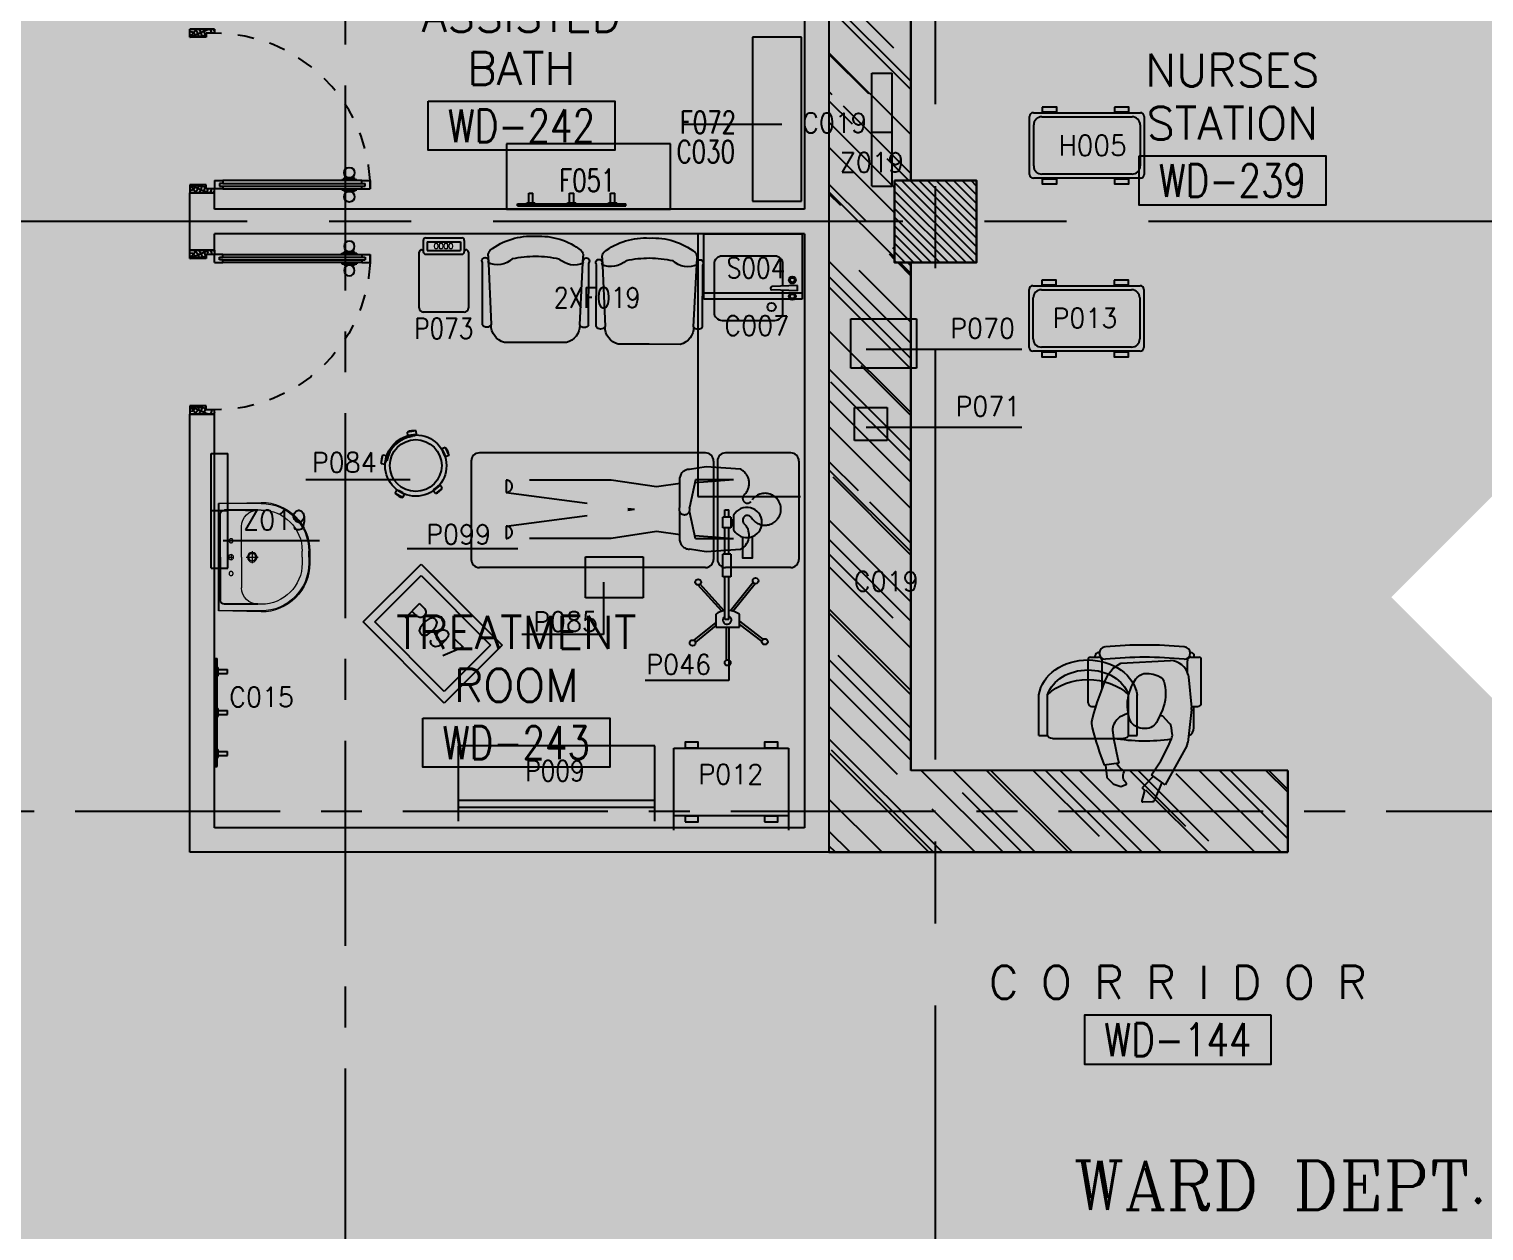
# Model space of a CAD drawing. Extents: x 88852.7 to 88945.7, y 39921.6 to 40001.1.
# Drawn here: x 88911.68 to 88920.56, y 39966.74 to 39974.07 of the extents above; entities that cross this region are included whole.
import ezdxf
from ezdxf.enums import TextEntityAlignment as Align

# ---------------------------------------------------------------- set-up
doc = ezdxf.new("R2010")
doc.units = 0
doc.header["$MEASUREMENT"] = 0
for name, pattern in [('CENTER', [2, 1.25, -0.25, 0.25, -0.25]), ('CENTERX2', [4, 2.5, -0.5, 0.5, -0.5]), ('DASHED', [0.75, 0.5, -0.25]), ('HIDDEN', [0.375, 0.25, -0.125])]:
    doc.linetypes.add(name, pattern=pattern)
doc.layers.get('0').update_dxf_attribs({"linetype": 'CONTINUOUS'})
for name, color, linetype in [('A-FUR-ACCES', 11, 'CONTINUOUS'), ('A-TEXT', 7, 'CONTINUOUS'), ('AXES', 11, 'CENTERX2'), ('AXES1', 11, 'CENTER'), ('COL', 2, 'CONTINUOUS'), ('COUNTER', 3, 'CONTINUOUS'), ('DOOR', 7, 'CONTINUOUS'), ('FIX', 3, 'CONTINUOUS'), ('FMCHAIR', 3, 'CONTINUOUS'), ('HAT', 8, 'CONTINUOUS'), ('ME-FIX', 7, 'CONTINUOUS'), ('MEDICAL', 4, 'CONTINUOUS'), ('NON-MEDICAL', 4, 'CONTINUOUS'), ('RM-BOX', 4, 'CONTINUOUS'), ('RM-NAME', 2, 'CONTINUOUS'), ('RM-NO', 2, 'CONTINUOUS'), ('WALL', 4, 'CONTINUOUS')]:
    doc.layers.add(name, color=color, linetype=linetype)
doc.styles.add('ROMANC', font='romanc', dxfattribs={"height": 0.1})
doc.styles.add('ROMANS', font='ROMANS.shx', dxfattribs={"width": 0.6})
doc.styles.get("Standard").update_dxf_attribs({"font": 'TXT.shx'})
doc.dimstyles.new('DIM-OUT', dxfattribs={"dimscale": 0, "dimtxt": 0.24, "dimasz": 0.08, "dimexe": 0.02, "dimexo": 0.02, "dimgap": 0.05, "dimtad": 1, "dimdec": 0, "dimlfac": 1000, "dimzin": 0, "dimdsep": 46, "dimtxsty": 'ROMANS', "dimblk1": 'ARCHTICK', "dimblk2": 'ARCHTICK', "dimsah": 1, "dimcen": 0.01, "dimdle": 0.08, "dimclrd": 4, "dimclre": 4, "dimclrt": 2, "dimadec": 0, "dimazin": 0, "dimtp": 2, "dimtm": 2, "dimtfac": 0.114286, "dimtdec": 0, "dimtix": 1, "dimtmove": 2, "dimatfit": 3, "dimldrblk": 'ARCHTICK', "dimfxl": 0, "dimtolj": 1, "dimtzin": 0, "dimarcsym": 0})

# ---------------------------------------------------------------- blocks, each defined once
blk = doc.blocks.new('LAV-003')
at = {"layer": 'FIX', "linetype": 'Continuous', "lineweight": 20}
for p, q in [((-327.5, -285), (-327.5, -25)), ((327.5, -285), (327.5, -25)), ((0, -165), (-187.5, -165)), ((0, -165), (187.5, -165)), ((-287.5, -285), (-287.5, -265)), ((287.5, -285), (287.5, -265)), ((0, -535), (-37.5, -535)), ((0, -575), (-37.5, -575)), ((0, -535), (37.5, -535)), ((0, -575), (37.5, -575))]:
    blk.add_line(p, q, dxfattribs=at)
at = {"layer": 'FIX', "linetype": 'ByBlock'}
blk.add_line((-327.5, -25), (327.5, -25), dxfattribs=at)
at = {"layer": 'FIX', "linetype": 'ByBlock', "ltscale": 0.3}
for p, q in [((-287.5, -265), (-287.5, -60)), ((0, -35), (-262.5, -35)), ((0, -35), (262.5, -35)), ((287.5, -265), (287.5, -60))]:
    blk.add_line(p, q, dxfattribs=at)
at = {"layer": 'FIX', "lineweight": 20}
for p, q in [((0, -85.4), (0, -116.5)), ((-15.6, -100.9), (15.5, -100.9))]:
    blk.add_line(p, q, dxfattribs=at)
at = {"layer": 'FIX', "linetype": 'DASHED', "lineweight": 20, "ltscale": 0.04}
for p, q in [((-35.7, -230.5), (36.6, -230.5)), ((0, -193.9), (0, -266.1))]:
    blk.add_line(p, q, dxfattribs=at)
at = {"layer": 'FIX', "linetype": 'Continuous', "lineweight": 20}
blk.add_lwpolyline([(294.8, -25), (0, -25), (-327.5, -25), (-334.5, -285, 0.414214), (-37.5, -582), (0, -582), (37.5, -582, 0.414214), (334.5, -285), (327.5, -25), (0, -25)], format="xyb", dxfattribs=at)
at = {"layer": 'FIX', "linetype": 'HIDDEN', "lineweight": 20, "ltscale": 0.05}
for centre in [(-100, -100.9), (100, -100.9)]:
    blk.add_circle(centre, 12.4, dxfattribs=at)
at = {"layer": 'FIX', "lineweight": 20}
for centre, radius in [((0, -100.9), 15.5), ((0.5, -230), 29.5), ((0.5, -230), 22.5)]:
    blk.add_circle(centre, radius, dxfattribs=at)
at = {"layer": 'FIX', "linetype": 'ByBlock', "ltscale": 0.3}
for centre, start, end in [((-262.5, -60), 90, 180), ((262.5, -60), 0, 90)]:
    blk.add_arc(centre, 25, start, end, dxfattribs=at)
at = {"layer": 'FIX', "linetype": 'Continuous', "lineweight": 20}
for centre, radius, start, end in [((-187.5, -265), 100, 90, 180), ((187.5, -265), 100, 0, 90), ((-37.5, -285), 290, 180, 270), ((-37.5, -285), 250, 180, 270), ((37.5, -285), 250, 270, 0), ((37.5, -285), 290, 270, 0)]:
    blk.add_arc(centre, radius, start, end, dxfattribs=at)
blk = doc.blocks.new('DOOR-10')
at = {"layer": 'DOOR', "color": 0, "linetype": 'ByBlock'}
for p, q in [((-25.7, 1100), (-75.7, 1100)), ((-75.7, 1100), (-25.7, 1100)), ((-75.7, 1050), (-75.7, 1100)), ((-42.7, 1070), (-58.7, 1070)), ((-58.7, 1050), (-58.7, 1070)), ((-42.7, 1050), (-42.7, 1070)), ((-25.7, 1050), (-25.7, 1100)), ((-82.9, 1005), (-91.9, 1005)), ((-91.9, 1005), (-91.9, 940.2)), ((-75.7, 1017.6), (-82.9, 1017.6)), ((-82.9, 927.6), (-82.9, 1017.6)), ((-82.9, 1005), (-82.9, 940.2)), ((-58.7, 1050), (-75.7, 1050)), ((-25.7, 1050), (-42.7, 1050)), ((-25.7, 1017.6), (-18.5, 1017.6)), ((-18.5, 927.6), (-18.5, 1017.6)), ((-18.5, 1005), (-9.5, 1005)), ((-18.5, 1005), (-18.5, 940.2)), ((-9.5, 1005), (-9.5, 940.2)), ((-82.9, 940.2), (-91.9, 940.2)), ((-75.7, 927.6), (-82.9, 927.6)), ((-25.7, 927.6), (-18.5, 927.6)), ((-18.5, 940.2), (-9.5, 940.2)), ((-75.7, 200), (-58.7, 200)), ((-75.7, 150), (-75.7, 200)), ((-58.7, 200), (-58.7, 180)), ((-58.7, 180), (-42.7, 180)), ((-42.7, 200), (-25.7, 200)), ((-42.7, 180), (-42.7, 200)), ((-25.7, 200), (-25.7, 150)), ((-1000.7, 0), (-1000.7, 150)), ((-1000.7, 150), (-975.7, 150)), ((-1000.7, 150), (-1000.7, 0)), ((-975.7, 150), (-975.7, 100)), ((-975.7, 100), (-950.7, 100)), ((-950.7, 100), (-950.7, 0)), ((-75.7, 150), (-25.7, 150)), ((-50.7, 100), (-50.7, 0)), ((-25.7, 100), (-50.7, 100)), ((-0.7, 150), (-25.7, 150)), ((-25.7, 150), (-25.7, 100)), ((-950.7, 0), (-1000.7, 0)), ((-50.7, 0), (-0.7, 0))]:
    blk.add_line(p, q, dxfattribs=at)
at = {"layer": 'DOOR', "linetype": 'ByBlock'}
for p, q in [((-75.7, 1050), (-75.7, 200)), ((-58.7, 200), (-58.7, 1050)), ((-42.7, 200), (-42.7, 1050)), ((-25.7, 200), (-25.7, 1050))]:
    blk.add_line(p, q, dxfattribs=at)
at = {"layer": 'DOOR', "color": 9, "linetype": 'ByBlock'}
for p, q in [((-950.7, 0), (-1000.7, 113.7)), ((-950.7, 0), (-964.1, 100)), ((-50.7, 0), (-0.7, 113.7)), ((-50.7, 0), (-37.3, 100)), ((-0.7, 0), (-0.7, 150)), ((-950.7, 0), (-1000.7, 40.1)), ((-50.7, 0), (-0.7, 40.1))]:
    blk.add_line(p, q, dxfattribs=at)
at = {"layer": 'DOOR', "color": 0, "linetype": 'ByBlock'}
for centre in [(-124.2, 972.6), (22.8, 972.6)]:
    blk.add_circle(centre, 32.4, dxfattribs=at)
at = {"layer": 'DOOR', "linetype": 'HIDDEN', "ltscale": 0.5}
blk.add_arc((-23.4, 149.1), 952.3, 93.14816, 179.94816, dxfattribs=at)
at = {"layer": 'DOOR', "color": 9, "linetype": 'ByBlock'}
for centre, radius, start, end in [((-950.7, 0), 154.4, 103.71423, 108.89471), ((-950.7, 0), 134.4, 100.71998, 111.84015), ((-950.7, 0), 94.4, 90, 121.98181), ((-50.7, 0), 94.4, 58.01819, 90), ((-50.7, 0), 134.4, 68.15985, 79.28002), ((-50.7, 0), 114.4, 64.08384, 77.37743), ((-50.7, 0), 154.4, 71.10529, 76.28577), ((-950.7, 0), 74.4, 90, 132.22357), ((-950.7, 0), 54.4, 90, 156.79262), ((-950.7, 0), 34.4, 90, 180), ((-950.7, 0), 14.4, 90, 180), ((-50.7, 0), 74.4, 47.77643, 90), ((-50.7, 0), 54.4, 23.20738, 90), ((-50.7, 0), 34.4, 0, 90), ((-50.7, 0), 14.4, 0, 90)]:
    blk.add_arc(centre, radius, start, end, dxfattribs=at)
blk = doc.blocks.new('*X576')
at = {"color": 0}
for p, q in [((238728.6, 162732.3), (239186, 163189.7)), ((238728.6, 162785.3), (239133, 163189.7)), ((238728.6, 162838.3), (239080, 163189.7)), ((238728.6, 162891.4), (239026.9, 163189.7)), ((238728.6, 162944.4), (238973.9, 163189.7)), ((238728.6, 162997.4), (238920.9, 163189.7)), ((238728.6, 163050.5), (238867.8, 163189.7)), ((238728.6, 163103.5), (238814.8, 163189.7)), ((238728.6, 163156.5), (238761.8, 163189.7)), ((238739.1, 162689.7), (239228.6, 163179.2)), ((238792.1, 162689.7), (239228.6, 163126.2)), ((238845.1, 162689.7), (239228.6, 163073.2)), ((238898.2, 162689.7), (239228.6, 163020.1)), ((238951.2, 162689.7), (239228.6, 162967.1)), ((239004.2, 162689.7), (239228.6, 162914.1)), ((239057.3, 162689.7), (239228.6, 162861)), ((239110.3, 162689.7), (239228.6, 162808)), ((239163.3, 162689.7), (239228.6, 162755)), ((239216.4, 162689.7), (239228.6, 162701.9))]:
    blk.add_line(p, q, dxfattribs=at)
blk = doc.blocks.new('COL50')
at = {"layer": 'COL'}
blk.add_lwpolyline([(-250, 250), (-250, -250), (250, -250), (250, 250)], close=True, dxfattribs=at)
blk = doc.blocks.new('RM1')
at = {"layer": 'RM-BOX'}
blk.add_lwpolyline([(569.9, -200), (-569.9, -200), (-569.9, -500), (569.9, -500)], close=True, dxfattribs=at)
at = {"layer": 'RM-NAME', "style": 'ROMANS'}
for tag, p in [('ROOMNAME1', (0, 323.8)), ('ROOMNAME2', (0, 0))]:
    blk.add_attdef(tag, text='', height=200, dxfattribs=at).set_placement(p, align=Align.MIDDLE)
at = {"layer": 'RM-NO', "style": 'ROMANS', "width": 0.8}
blk.add_attdef('ROOMNO', text='', height=200, dxfattribs=at).set_placement((0, -350), align=Align.MIDDLE)
blk = doc.blocks.new('CHR3')
for p, q in [((-0.039, 0.5), (-0.558, 0.5)), ((-0.039, 0.5), (-0.039, 0.412)), ((-0.05, 0.412), (-0.558, 0.412)), ((0, 0.362), (0, -0.362)), ((-0.05, -0.412), (-0.558, -0.412)), ((-0.039, -0.411), (-0.039, -0.5)), ((-0.039, -0.5), (-0.553, -0.5))]:
    blk.add_line(p, q)
for centre, radius, start, end in [((-0.497, 0), 0.503, 97.0495, 263.5769), ((-0.446, 0), 0.427, 105.249, 254.751), ((-0.212, 0), 0.538, 130.0756, 229.9244), ((-0.05, 0.362), 0.05, 0, 90), ((-0.05, -0.362), 0.05, 270, 0)]:
    blk.add_arc(centre, radius, start, end)

msp = doc.modelspace()

# ---------------------------------------------------------------- hatches: boundary and pattern name
at = {"layer": 'COUNTER', "linetype": 'ByBlock'}
h = msp.add_hatch(dxfattribs=at)
h.set_pattern_fill('AR-RROOF', color=11, scale=0.3, angle=45, style=0)
h.set_pattern_definition([(135, (89182.75726, 39809.97983), (-0.25455844, 0.6788225), [4.5, -0.6, 1.5, -0.3]), (135, (89182.5812, 39810.36803), (0.49426764, 0.07000357), [0.9, -0.099, 1.8, -0.225]), (135, (89182.8315, 39810.2662), (-0.96095812, 1.24521504), [2.4, -0.42, 1.2, -0.3])])
h.paths.add_polyline_path([(88917.0603, 39976.2496), (88917.0603, 39973.1496), (88916.9603, 39973.1496), (88916.9603, 39972.6496), (88917.0603, 39972.6496), (88917.0603, 39969.5496), (88919.3603, 39969.5496), (88919.3603, 39969.0496), (88916.5603, 39969.0496), (88916.5603, 39976.7496), (88919.3603, 39976.7496), (88919.3603, 39976.2496)])

# ---------------------------------------------------------------- linework, layer by layer
at = {"layer": 'A-FUR-ACCES'}
for p, q in [((88914.7276, 39973.0139), (88914.7276, 39973.0724)), ((88914.7276, 39973.0724), (88914.753, 39973.0724)), ((88914.753, 39973.0139), (88914.753, 39973.0724)), ((88914.9776, 39973.0724), (88915.003, 39973.0724)), ((88914.9776, 39973.0139), (88914.9776, 39973.0724)), ((88915.003, 39973.0139), (88915.003, 39973.0724)), ((88915.2276, 39973.0724), (88915.253, 39973.0724)), ((88915.2276, 39973.0139), (88915.2276, 39973.0724)), ((88915.253, 39973.0139), (88915.253, 39973.0724)), ((88914.6601, 39972.9962), (88914.6601, 39973.0089)), ((88914.6601, 39973.0089), (88915.3205, 39973.0089)), ((88914.6601, 39972.9962), (88915.3205, 39972.9962)), ((88914.7153, 39973.0089), (88914.7153, 39973.0139)), ((88914.7153, 39973.0139), (88914.7653, 39973.0139)), ((88914.7653, 39973.0089), (88914.7653, 39973.0139)), ((88914.9653, 39973.0089), (88914.9653, 39973.0139)), ((88914.9653, 39973.0139), (88915.0153, 39973.0139)), ((88915.0153, 39973.0089), (88915.0153, 39973.0139)), ((88915.2153, 39973.0139), (88915.2653, 39973.0139)), ((88915.2153, 39973.0089), (88915.2153, 39973.0139)), ((88915.2653, 39973.0089), (88915.2653, 39973.0139)), ((88915.3205, 39972.9962), (88915.3205, 39973.0089))]:
    msp.add_line(p, q, dxfattribs=at)
at = {"layer": 'AXES'}
for p, q in [((88917.2103, 39921.6153), (88917.2103, 40000.4279)), ((88945.0103, 39972.8996), (88876.9703, 39972.8996))]:
    msp.add_line(p, q, dxfattribs=at)
at = {"layer": 'AXES1'}
for p, q in [((88913.6103, 39928.4796), (88913.6103, 39987.2996)), ((88913.6103, 39928.4796), (88913.6103, 39987.2996)), ((88935.2103, 39969.2996), (88876.9703, 39969.2996))]:
    msp.add_line(p, q, dxfattribs=at)
at = {"layer": 'COUNTER'}
for p, q in [((88916.5603, 39976.7496), (88916.5603, 39969.0496)), ((88917.0603, 39976.2496), (88917.0603, 39973.1496)), ((88917.0603, 39972.6496), (88917.0603, 39969.5496)), ((88917.0603, 39972.6496), (88917.0603, 39969.5496)), ((88919.3603, 39969.5496), (88917.0603, 39969.5496)), ((88919.3603, 39969.5496), (88919.3603, 39969.0496)), ((88919.3603, 39969.0496), (88916.5603, 39969.0496))]:
    msp.add_line(p, q, dxfattribs=at)
at = {"layer": 'COUNTER', "linetype": 'ByBlock'}
for p, q in [((88916.5603, 39976.7496), (88916.5603, 39969.0496)), ((88916.5603, 39976.7496), (88916.5603, 39969.0496)), ((88917.0603, 39973.1496), (88917.0603, 39976.2496)), ((88917.0603, 39973.1496), (88917.0603, 39976.2496)), ((88916.9603, 39973.1496), (88916.9603, 39972.6496)), ((88916.9603, 39973.1496), (88916.9603, 39972.6496)), ((88917.0603, 39973.1496), (88916.9603, 39973.1496)), ((88917.0603, 39973.1496), (88916.9603, 39973.1496)), ((88916.9603, 39972.6496), (88917.0603, 39972.6496)), ((88916.9603, 39972.6496), (88917.0603, 39972.6496)), ((88917.0603, 39969.5496), (88917.0603, 39972.6496)), ((88919.3603, 39969.5496), (88917.0603, 39969.5496)), ((88919.3603, 39969.5496), (88917.0603, 39969.5496)), ((88919.3603, 39969.0496), (88919.3603, 39969.5496)), ((88919.3603, 39969.0496), (88919.3603, 39969.5496)), ((88916.5603, 39969.0496), (88919.3603, 39969.0496)), ((88916.5603, 39969.0496), (88919.3603, 39969.0496))]:
    msp.add_line(p, q, dxfattribs=at)
at = {"layer": 'ME-FIX'}
for p, q in [((88915.7603, 39972.8226), (88915.7603, 39971.2223)), ((88915.8586, 39972.6393), (88915.8586, 39972.3464)), ((88916.2296, 39972.6892), (88915.9085, 39972.6892)), ((88916.2794, 39972.5028), (88916.2794, 39972.6393)), ((88916.3676, 39972.5089), (88916.2124, 39972.5028)), ((88916.3676, 39972.4768), (88916.2124, 39972.4829)), ((88916.2794, 39972.3464), (88916.2794, 39972.4829)), ((88916.3676, 39972.4768), (88916.3676, 39972.5089)), ((88915.9085, 39972.2965), (88916.2296, 39972.2965)), ((88915.7603, 39971.2223), (88916.3868, 39971.2223))]:
    msp.add_line(p, q, dxfattribs=at)
for centre, radius in [((88916.3365, 39972.5426), 0.0217), ((88916.3365, 39972.5426), 0.014), ((88916.3365, 39972.4431), 0.0217), ((88916.3365, 39972.4431), 0.014), ((88916.21, 39972.3784), 0.0255)]:
    msp.add_circle(centre, radius, dxfattribs=at)
for centre, radius, start, end in [((88915.9085, 39972.6393), 0.0499, 90, 180), ((88916.2296, 39972.6393), 0.0499, 0, 90), ((88916.2124, 39972.4928), 0.00997, 90, 270), ((88915.9085, 39972.3464), 0.0499, 180, 270), ((88916.2296, 39972.3464), 0.0499, 270, 0)]:
    msp.add_arc(centre, radius, start, end, dxfattribs=at)
at = {"layer": 'MEDICAL'}
for p, q in [((88916.8226, 39973.1162), (88916.8226, 39973.8047)), ((88916.8226, 39973.8047), (88916.9437, 39973.8047)), ((88916.9437, 39973.8047), (88916.9437, 39973.1162)), ((88917.7845, 39973.1872), (88917.7845, 39973.5412)), ((88917.8075, 39973.5642), (88918.4615, 39973.5642)), ((88917.8595, 39973.5392), (88918.4095, 39973.5392)), ((88918.4845, 39973.5412), (88918.4845, 39973.1872)), ((88916.8226, 39973.4447), (88916.9437, 39973.4447)), ((88917.8095, 39973.2392), (88917.8095, 39973.4892)), ((88918.4595, 39973.4892), (88918.4595, 39973.2392)), ((88918.4615, 39973.1642), (88917.8075, 39973.1642)), ((88918.4095, 39973.1892), (88917.8595, 39973.1892)), ((88916.8226, 39973.1162), (88916.9437, 39973.1162)), ((88915.7965, 39972.4254), (88915.7965, 39972.8254)), ((88915.7965, 39972.8254), (88916.3965, 39972.8254)), ((88916.3965, 39972.8254), (88916.3965, 39972.4254)), ((88914.0744, 39972.7275), (88914.0844, 39972.7275)), ((88914.0844, 39972.7849), (88914.0844, 39972.7149)), ((88914.0994, 39972.7999), (88914.3194, 39972.7999)), ((88914.108, 39972.7763), (88914.108, 39972.7236)), ((88914.108, 39972.7763), (88914.3107, 39972.7763)), ((88914.108, 39972.7236), (88914.3107, 39972.7236)), ((88914.3107, 39972.7763), (88914.3107, 39972.7236)), ((88914.3344, 39972.7849), (88914.3344, 39972.7149)), ((88914.3344, 39972.7275), (88914.3444, 39972.7275)), ((88914.0594, 39972.3725), (88914.0594, 39972.7125)), ((88914.0994, 39972.6999), (88914.3194, 39972.6999)), ((88914.3594, 39972.7125), (88914.3594, 39972.3725)), ((88916.3965, 39972.4625), (88915.7965, 39972.4625)), ((88917.7815, 39972.1312), (88917.7815, 39972.4852)), ((88917.8045, 39972.5082), (88918.4585, 39972.5082)), ((88917.8565, 39972.4832), (88918.4065, 39972.4832)), ((88918.4815, 39972.4852), (88918.4815, 39972.1312)), ((88916.3965, 39972.4254), (88915.7965, 39972.4254)), ((88917.8065, 39972.1832), (88917.8065, 39972.4332)), ((88918.4565, 39972.4332), (88918.4565, 39972.1832)), ((88914.3344, 39972.3475), (88914.0844, 39972.3475)), ((88916.6934, 39972.0053), (88916.6934, 39972.3053)), ((88916.6934, 39972.3053), (88917.0934, 39972.3053)), ((88917.0934, 39972.3053), (88917.0934, 39972.0053)), ((88918.4585, 39972.1082), (88917.8045, 39972.1082)), ((88918.4065, 39972.1332), (88917.8565, 39972.1332)), ((88917.0934, 39972.0053), (88916.6934, 39972.0053)), ((88916.716, 39971.5637), (88916.716, 39971.7637)), ((88916.716, 39971.7637), (88916.916, 39971.7637)), ((88916.916, 39971.7637), (88916.916, 39971.5637)), ((88914.0402, 39971.6213), (88913.9871, 39971.6151)), ((88913.9897, 39971.593), (88913.9871, 39971.6151)), ((88914.0428, 39971.5992), (88913.9897, 39971.593)), ((88914.0166, 39971.5871), (88914.0155, 39971.596)), ((88914.0428, 39971.5992), (88914.0402, 39971.6213)), ((88916.916, 39971.5637), (88916.716, 39971.5637)), ((88912.7906, 39970.7838), (88912.7906, 39971.4838)), ((88912.7906, 39971.4838), (88912.8906, 39971.4838)), ((88912.8906, 39970.7838), (88912.8906, 39971.4838)), ((88913.8282, 39971.4231), (88913.8375, 39971.4758)), ((88913.8375, 39971.4758), (88913.8595, 39971.4719)), ((88914.2184, 39971.5211), (88914.1981, 39971.5119)), ((88914.1981, 39971.5119), (88914.2202, 39971.4632)), ((88914.2184, 39971.5211), (88914.2405, 39971.4724)), ((88913.8282, 39971.4231), (88913.8501, 39971.4193)), ((88913.8501, 39971.4193), (88913.8595, 39971.4719)), ((88913.8625, 39971.4388), (88913.8537, 39971.4402)), ((88914.2405, 39971.4724), (88914.2202, 39971.4632)), ((88913.9129, 39971.2402), (88913.9237, 39971.2597)), ((88913.9598, 39971.2145), (88913.9129, 39971.2402)), ((88913.9705, 39971.2341), (88913.9237, 39971.2597)), ((88913.9598, 39971.2145), (88913.9705, 39971.2341)), ((88914.1864, 39971.2898), (88914.1444, 39971.2568)), ((88914.1581, 39971.2393), (88914.1444, 39971.2568)), ((88914.2002, 39971.2723), (88914.1581, 39971.2393)), ((88914.2002, 39971.2723), (88914.1864, 39971.2898)), ((88912.8906, 39971.1338), (88912.7906, 39971.1338)), ((88915.9241, 39971.0959), (88915.9241, 39971.1406)), ((88915.9241, 39971.1406), (88915.9484, 39971.1406)), ((88915.9484, 39971.0959), (88915.9484, 39971.1406)), ((88915.9622, 39971.0959), (88915.9118, 39971.0959)), ((88915.9118, 39971.0307), (88915.9118, 39971.0959)), ((88915.9622, 39971.0307), (88915.9118, 39971.0307)), ((88915.9241, 39970.8703), (88915.9241, 39971.0307)), ((88915.9484, 39970.8703), (88915.9484, 39971.0307)), ((88915.9622, 39971.0959), (88915.9622, 39971.0307)), ((88915.9783, 39971.1078), (88915.9783, 39971.0173)), ((88915.0752, 39970.6022), (88915.0752, 39970.8522)), ((88915.0752, 39970.8522), (88915.4252, 39970.8522)), ((88915.4252, 39970.8522), (88915.4252, 39970.6022)), ((88915.9622, 39970.8703), (88915.9118, 39970.8703)), ((88915.9118, 39970.7307), (88915.9118, 39970.8703)), ((88915.9622, 39970.8703), (88915.9622, 39970.7307)), ((88912.7906, 39970.7838), (88912.8906, 39970.7838)), ((88913.7173, 39970.4554), (88914.0708, 39970.809)), ((88914.0708, 39970.809), (88914.5658, 39970.314)), ((88915.8058, 39970.7875), (88914.4268, 39970.7875)), ((88913.788, 39970.4554), (88914.0708, 39970.7383)), ((88914.0708, 39970.7383), (88914.4951, 39970.314)), ((88915.9062, 39970.5211), (88915.7599, 39970.6818)), ((88915.9211, 39970.5245), (88915.7743, 39970.6865)), ((88915.9622, 39970.7307), (88915.9118, 39970.7307)), ((88915.9241, 39970.4699), (88915.9241, 39970.7307)), ((88915.9484, 39970.4699), (88915.9484, 39970.7307)), ((88915.9582, 39970.5249), (88916.0967, 39970.6985)), ((88915.9733, 39970.5218), (88916.1091, 39970.6896)), ((88915.4252, 39970.6022), (88915.0752, 39970.6022)), ((88915.8688, 39970.5031), (88915.8688, 39970.424)), ((88916.0132, 39970.424), (88916.0132, 39970.5031)), ((88914.2122, 39969.9605), (88913.7173, 39970.4554)), ((88914.2122, 39970.0312), (88913.788, 39970.4554)), ((88915.8688, 39970.4527), (88915.7352, 39970.344)), ((88915.8688, 39970.4333), (88915.745, 39970.3327)), ((88915.8688, 39970.424), (88916.0132, 39970.424)), ((88915.9484, 39970.4699), (88915.9241, 39970.4699)), ((88915.9353, 39970.2231), (88915.9353, 39970.4248)), ((88915.9486, 39970.4267), (88915.9486, 39970.2231)), ((88916.0132, 39970.4596), (88916.1581, 39970.3493)), ((88916.0132, 39970.4408), (88916.1513, 39970.3355)), ((88914.4951, 39970.314), (88914.2122, 39970.0312)), ((88914.5658, 39970.314), (88914.2122, 39969.9605)), ((88915.6129, 39969.6854), (88916.3129, 39969.6854)), ((88915.6129, 39969.1854), (88915.6129, 39969.6854)), ((88916.3129, 39969.6854), (88916.3129, 39969.1854)), ((88916.3129, 39969.2719), (88915.6129, 39969.2719))]:
    msp.add_line(p, q, dxfattribs=at)
at = {"layer": 'MEDICAL', "linetype": 'Continuous'}
for p, q in [((88915.8058, 39971.4875), (88914.4268, 39971.4875)), ((88916.3268, 39971.4875), (88915.9295, 39971.4875)), ((88914.3768, 39971.4375), (88914.3768, 39970.8375)), ((88915.8558, 39971.4375), (88915.8558, 39970.8375)), ((88915.8795, 39971.4375), (88915.8795, 39970.8375)), ((88916.3768, 39971.4375), (88916.3768, 39970.8375)), ((88916.3268, 39970.7875), (88915.9295, 39970.7875))]:
    msp.add_line(p, q, dxfattribs=at)
at = {"layer": 'MEDICAL'}
for points in [[(88917.862, 39973.598), (88917.862, 39973.5687), (88917.9498, 39973.5687), (88917.9498, 39973.598)], [(88918.303, 39973.598), (88918.303, 39973.5687), (88918.3908, 39973.5687), (88918.3908, 39973.598)], [(88917.862, 39973.159), (88917.862, 39973.1297), (88917.9498, 39973.1297), (88917.9498, 39973.159)], [(88918.303, 39973.159), (88918.303, 39973.1297), (88918.3908, 39973.1297), (88918.3908, 39973.159)], [(88917.859, 39972.542), (88917.859, 39972.5127), (88917.9469, 39972.5127), (88917.9469, 39972.542)], [(88918.3, 39972.542), (88918.3, 39972.5127), (88918.3879, 39972.5127), (88918.3879, 39972.542)], [(88917.859, 39972.103), (88917.859, 39972.0737), (88917.9469, 39972.0737), (88917.9469, 39972.103)], [(88918.3, 39972.103), (88918.3, 39972.0737), (88918.3879, 39972.0737), (88918.3879, 39972.103)], [(88915.9625, 39971.0764), (88915.9625, 39971.0448), (88915.9783, 39971.0448), (88915.9783, 39971.0764)], [(88915.6817, 39969.6882), (88915.7621, 39969.6882), (88915.7621, 39969.7216), (88915.6817, 39969.7216)], [(88916.1677, 39969.6882), (88916.2481, 39969.6882), (88916.2481, 39969.7216), (88916.1677, 39969.7216)], [(88915.6817, 39969.2365), (88915.7621, 39969.2365), (88915.7621, 39969.2698), (88915.6817, 39969.2698)], [(88916.1677, 39969.2365), (88916.2481, 39969.2365), (88916.2481, 39969.2698), (88916.1677, 39969.2698)]]:
    msp.add_lwpolyline(points, close=True, dxfattribs=at)
msp.add_lwpolyline([(88916.0907, 39970.9759), (88916.0907, 39970.8454), (88916.0335, 39970.8454), (88916.0335, 39970.9737)], dxfattribs=at)
for centre, radius in [((88914.0384, 39971.4103), 0.1871), ((88914.0384, 39971.4103), 0.1582), ((88915.762, 39970.6994), 0.0178), ((88916.1123, 39970.7071), 0.0178), ((88915.728, 39970.3277), 0.0178), ((88916.1691, 39970.3353), 0.0178), ((88915.942, 39970.2067), 0.0178)]:
    msp.add_circle(centre, radius, dxfattribs=at)
for centre, radius, start, end in [((88917.8075, 39973.5412), 0.023, 90, 180), ((88917.8595, 39973.4892), 0.05, 90, 180), ((88918.4095, 39973.4892), 0.05, 0, 90), ((88918.4615, 39973.5412), 0.023, 0, 90), ((88917.8075, 39973.1872), 0.023, 180, 270), ((88917.8595, 39973.2392), 0.05, 180, 270), ((88918.4095, 39973.2392), 0.05, 270, 0), ((88918.4615, 39973.1872), 0.023, 270, 0), ((88914.0744, 39972.7125), 0.015, 90, 180), ((88914.0994, 39972.7849), 0.015, 90, 180), ((88914.3194, 39972.7849), 0.015, 0, 90), ((88914.3444, 39972.7125), 0.015, 0, 90), ((88914.0994, 39972.7149), 0.015, 180, 270), ((88914.3194, 39972.7149), 0.015, 270, 0), ((88917.8045, 39972.4852), 0.023, 90, 180), ((88917.8565, 39972.4332), 0.05, 90, 180), ((88918.4065, 39972.4332), 0.05, 0, 90), ((88918.4585, 39972.4852), 0.023, 0, 90), ((88914.0844, 39972.3725), 0.025, 180, 270), ((88914.3344, 39972.3725), 0.025, 270, 0), ((88917.8565, 39972.1832), 0.05, 180, 270), ((88918.4065, 39972.1832), 0.05, 270, 0), ((88917.8045, 39972.1312), 0.023, 180, 270), ((88918.4585, 39972.1312), 0.023, 270, 0), ((88914.0384, 39971.4103), 0.1782, 97.02498, 170.78701), ((88914.0226, 39971.5408), 0.0824, 77.70024, 115.54953), ((88914.0072, 39971.6735), 0.0824, 257.70024, 295.54953), ((88913.9096, 39971.4359), 0.0824, 151.02929, 188.87857), ((88914.2802, 39971.5198), 0.0824, 185.46604, 223.31533), ((88914.1585, 39971.4646), 0.0824, 5.46604, 43.31533), ((88913.778, 39971.4592), 0.0824, 331.02929, 8.87857), ((88913.9739, 39971.2957), 0.0824, 222.35392, 260.20321), ((88913.9096, 39971.1785), 0.0824, 42.35392, 80.20321), ((88914.2135, 39971.2119), 0.0824, 109.19947, 147.04876), ((88914.131, 39971.3171), 0.0824, 289.19947, 327.04876), ((88916.0588, 39971.0626), 0.0924, 209.32333, 150.67667), ((88915.941, 39970.4012), 0.1249, 97.79637, 125.30651), ((88915.941, 39970.4012), 0.1249, 54.69349, 86.6208), ((88915.9387, 39970.4676), 0.0264, 123.77648, 68.51156)]:
    msp.add_arc(centre, radius, start, end, dxfattribs=at)
at = {"layer": 'MEDICAL', "linetype": 'Continuous'}
for centre, start, end in [((88914.4268, 39971.4375), 90, 180), ((88915.8058, 39971.4375), 0, 90), ((88915.9295, 39971.4375), 90, 180), ((88916.3268, 39971.4375), 0, 90), ((88914.4268, 39970.8375), 180, 270), ((88915.8058, 39970.8375), 270, 0), ((88915.9295, 39970.8375), 180, 270), ((88916.3268, 39970.8375), 270, 0)]:
    msp.add_arc(centre, 0.05, start, end, dxfattribs=at)
at = {"layer": 'NON-MEDICAL'}
for p, q in [((88916.0925, 39974.0246), (88916.0925, 39973.0246)), ((88916.3925, 39974.0246), (88916.0925, 39974.0246)), ((88916.3925, 39973.0246), (88916.3925, 39974.0246)), ((88915.5927, 39973.3746), (88914.5927, 39973.3746)), ((88914.5927, 39973.3746), (88914.5927, 39972.9746)), ((88915.5927, 39972.9746), (88915.5927, 39973.3746)), ((88916.0925, 39973.0246), (88916.3925, 39973.0246)), ((88914.5927, 39972.9746), (88915.5927, 39972.9746)), ((88912.8141, 39970.233), (88912.8268, 39970.233)), ((88912.8141, 39969.5726), (88912.8141, 39970.233)), ((88912.8268, 39969.5726), (88912.8268, 39970.233)), ((88918.1562, 39970.2403), (88918.2055, 39970.2403)), ((88918.1842, 39970.2403), (88918.1842, 39970.2481)), ((88918.206, 39970.2699), (88918.2096, 39970.2699)), ((88918.7644, 39970.2699), (88918.768, 39970.2699)), ((88918.7684, 39970.2403), (88918.8178, 39970.2403)), ((88918.7898, 39970.2403), (88918.7898, 39970.2481)), ((88912.8268, 39970.1778), (88912.8318, 39970.1778)), ((88912.8318, 39970.1278), (88912.8318, 39970.1778)), ((88912.8318, 39970.1655), (88912.8903, 39970.1655)), ((88912.8903, 39970.1401), (88912.8903, 39970.1655)), ((88918.1417, 39969.9617), (88918.1417, 39970.2258)), ((88918.2267, 39970.0515), (88918.2267, 39970.2192)), ((88918.2586, 39970.1276), (88918.2947, 39970.1735)), ((88918.2947, 39970.1735), (88918.3422, 39970.2034)), ((88918.3422, 39970.2034), (88918.6442, 39970.2198)), ((88918.7473, 39970.1475), (88918.7473, 39970.2192)), ((88918.8323, 39969.9617), (88918.8323, 39970.2258)), ((88912.8268, 39970.1278), (88912.8318, 39970.1278)), ((88912.8318, 39970.1401), (88912.8903, 39970.1401)), ((88918.7524, 39970.1323), (88918.754, 39970.1203)), ((88918.754, 39970.1203), (88918.7732, 39969.9336)), ((88912.8268, 39969.9278), (88912.8318, 39969.9278)), ((88912.8268, 39969.8778), (88912.8318, 39969.8778)), ((88912.8318, 39969.8778), (88912.8318, 39969.9278)), ((88912.8318, 39969.9155), (88912.8903, 39969.9155)), ((88912.8318, 39969.8901), (88912.8903, 39969.8901)), ((88912.8903, 39969.8901), (88912.8903, 39969.9155)), ((88918.1629, 39969.9404), (88918.1879, 39969.9404)), ((88918.3549, 39969.8842), (88918.3341, 39969.8735)), ((88918.3867, 39969.8986), (88918.3549, 39969.8842)), ((88918.5985, 39969.8796), (88918.5808, 39969.8854)), ((88918.6366, 39969.8382), (88918.5985, 39969.8796)), ((88918.7731, 39969.9221), (88918.7497, 39969.719)), ((88918.7724, 39969.9404), (88918.811, 39969.9404)), ((88918.7878, 39969.8101), (88918.7878, 39969.9404)), ((88918.3341, 39969.8735), (88918.3173, 39969.8574)), ((88918.6552, 39969.7722), (88918.6502, 39969.8094)), ((88915.4967, 39969.6989), (88914.2967, 39969.6989)), ((88914.2967, 39969.6989), (88914.2967, 39969.2389)), ((88915.4967, 39969.2389), (88915.4967, 39969.6989)), ((88918.2919, 39969.7827), (88918.2923, 39969.7803)), ((88918.2923, 39969.7803), (88918.2961, 39969.7465)), ((88918.2961, 39969.7465), (88918.3221, 39969.6178)), ((88918.7435, 39969.6994), (88918.6126, 39969.4618)), ((88918.6273, 39969.6911), (88918.651, 39969.743)), ((88912.8268, 39969.6778), (88912.8318, 39969.6778)), ((88912.8268, 39969.6278), (88912.8318, 39969.6278)), ((88912.8318, 39969.6278), (88912.8318, 39969.6778)), ((88912.8318, 39969.6655), (88912.8903, 39969.6655)), ((88912.8318, 39969.6401), (88912.8903, 39969.6401)), ((88912.8903, 39969.6401), (88912.8903, 39969.6655)), ((88918.3221, 39969.6192), (88918.3289, 39969.5929)), ((88918.5851, 39969.6083), (88918.6273, 39969.6911)), ((88912.8141, 39969.5726), (88912.8268, 39969.5726)), ((88918.3289, 39969.5929), (88918.2395, 39969.581)), ((88918.5283, 39969.5232), (88918.5851, 39969.6083)), ((88918.6126, 39969.4618), (88918.5283, 39969.5232)), ((88914.2967, 39969.3669), (88915.4967, 39969.3669)), ((88914.2967, 39969.3254), (88915.4967, 39969.3254))]:
    msp.add_line(p, q, dxfattribs=at)
at = {"layer": 'NON-MEDICAL', "extrusion": (0, 0, -1)}
for p, q in [((88914.4447, 39972.2707), (88914.4459, 39972.649)), ((88914.4806, 39972.6904), (88914.4987, 39972.2705)), ((88915.0392, 39972.2687), (88915.0601, 39972.6884)), ((88915.0932, 39972.2685), (88915.0945, 39972.6468)), ((88915.1396, 39972.2595), (88915.1409, 39972.6378)), ((88915.1756, 39972.6792), (88915.1937, 39972.2593)), ((88915.7341, 39972.2575), (88915.7551, 39972.6772)), ((88915.7882, 39972.2573), (88915.7895, 39972.6356)), ((88914.7686, 39972.1615), (88914.5794, 39972.1622)), ((88914.9577, 39972.1609), (88914.7686, 39972.1615)), ((88915.4635, 39972.1503), (88915.2744, 39972.151)), ((88915.6527, 39972.1497), (88915.4635, 39972.1503))]:
    msp.add_line(p, q, dxfattribs=at)
at = {"layer": 'NON-MEDICAL', "linetype": 'DASHED'}
for p, q in [((88915.8108, 39971.4033), (88915.7093, 39971.3872)), ((88916.0197, 39971.3886), (88915.8108, 39971.4033)), ((88915.2319, 39971.322), (88914.5895, 39971.322)), ((88914.5895, 39971.322), (88914.5895, 39971.246)), ((88915.5068, 39971.2795), (88915.2319, 39971.322)), ((88915.653, 39971.2998), (88915.5068, 39971.2795)), ((88915.6484, 39971.3263), (88915.6484, 39971.1578)), ((88915.7447, 39971.3235), (88915.7092, 39971.1545)), ((88915.9771, 39971.3235), (88915.741, 39971.3057)), ((88915.9771, 39971.3235), (88915.7447, 39971.3235)), ((88914.5895, 39971.246), (88915.3726, 39971.1436)), ((88914.5895, 39971.0412), (88915.3726, 39971.1436)), ((88915.6484, 39971.1289), (88915.6484, 39970.9609)), ((88915.7447, 39970.9637), (88915.7093, 39971.1324)), ((88914.5895, 39971.0412), (88914.5895, 39970.9652)), ((88915.2319, 39970.9652), (88914.5895, 39970.9652)), ((88915.5068, 39971.0076), (88915.2319, 39970.9652)), ((88915.653, 39970.9874), (88915.5068, 39971.0076)), ((88915.9771, 39970.9637), (88915.741, 39970.9815)), ((88915.9771, 39970.9637), (88915.7447, 39970.9637)), ((88915.8108, 39970.8838), (88915.7093, 39970.9)), ((88916.0197, 39970.8986), (88915.8108, 39970.8838))]:
    msp.add_line(p, q, dxfattribs=at)
at = {"layer": 'NON-MEDICAL'}
for points in [[(88918.3815, 39969.9365, -0.128062), (88918.4146, 39970.0776, -0.215717), (88918.4821, 39970.1419), (88918.5151, 39970.1411), (88918.5381, 39970.1373), (88918.5695, 39970.1273, -0.242433), (88918.6086, 39970.0782, -0.136513), (88918.5962, 39969.9194), (88918.5652, 39969.8535, -0.297129), (88918.4899, 39969.8043, -0.138986), (88918.4299, 39969.8199, -0.105167), (88918.4041, 39969.8428), (88918.3934, 39969.8636), (88918.3881, 39969.8881), (88918.382, 39969.9364)], [(88918.2468, 39969.5818), (88918.2554, 39969.5106, 0.166504), (88918.2599, 39969.5013), (88918.2917, 39969.4691, 0.116666), (88918.298, 39969.4653), (88918.3358, 39969.4525, 0.181583), (88918.347, 39969.4528), (88918.3728, 39969.4635, 0.566275), (88918.3742, 39969.4725, -0.372711), (88918.3626, 39969.54, 0.458371), (88918.3601, 39969.5476, -0.210622), (88918.3184, 39969.5915)], [(88918.5406, 39969.5138), (88918.4751, 39969.4472, 0.445833), (88918.4757, 39969.4381), (88918.4775, 39969.4367, -0.30427), (88918.4838, 39969.4172), (88918.4687, 39969.3648, 0.509983), (88918.4748, 39969.357), (88918.5331, 39969.3591, 0.292523), (88918.5494, 39969.3703), (88918.5934, 39969.4754)]]:
    msp.add_lwpolyline(points, format="xyb", dxfattribs=at)
at = {"layer": 'NON-MEDICAL', "extrusion": (0, 0, -1)}
for centre, radius, start, end in [((-88914.7446, 39972.3989), 0.412, 52.24288, 93.63907), ((-88914.7941, 39972.3987), 0.412, 86.75257, 128.14876), ((-88915.4396, 39972.3877), 0.412, 52.24288, 93.63907), ((-88915.4891, 39972.3875), 0.412, 86.75257, 128.14876), ((-88914.5316, 39972.6921), 0.051, 358.108, 39.7355), ((-88915.0092, 39972.6904), 0.051, 140.65614, 182.28364), ((-88914.462, 39972.6602), 0.0195, 325.03992, 215.35171), ((-88914.5353, 39972.7713), 0.1352, 226.22821, 295.1193), ((-88914.7775, 39971.9377), 0.7509, 78.57305, 89.45238), ((-88914.7581, 39971.9378), 0.7509, 90.93926, 101.81859), ((-88915.006, 39972.7697), 0.1352, 245.27234, 314.16343), ((-88915.0786, 39972.6581), 0.0195, 325.03992, 215.35171), ((-88915.1569, 39972.649), 0.0195, 325.03992, 215.35171), ((-88915.2302, 39972.7601), 0.1352, 226.22821, 295.1193), ((-88915.2265, 39972.6809), 0.051, 358.108, 39.7355), ((-88915.4725, 39971.9265), 0.7509, 78.57305, 89.45238), ((-88915.453, 39971.9266), 0.7509, 90.93926, 101.81859), ((-88915.701, 39972.7585), 0.1352, 245.27234, 314.16343), ((-88915.7042, 39972.6792), 0.051, 140.65614, 182.28364), ((-88915.7735, 39972.6469), 0.0195, 325.03992, 215.35171), ((-88914.4717, 39972.2846), 0.0304, 207.61716, 332.77448), ((-88914.6066, 39972.2667), 0.108, 284.59564, 2.0562), ((-88914.9312, 39972.2655), 0.108, 178.33544, 255.796), ((-88915.0662, 39972.2826), 0.0304, 207.61716, 332.77448), ((-88915.1667, 39972.2734), 0.0304, 207.61716, 332.77448), ((-88915.3016, 39972.2555), 0.108, 284.59564, 2.0562), ((-88915.6262, 39972.2543), 0.108, 178.33544, 255.796), ((-88915.7612, 39972.2714), 0.0304, 207.61716, 332.77448)]:
    msp.add_arc(centre, radius, start, end, dxfattribs=at)
at = {"layer": 'NON-MEDICAL', "linetype": 'DASHED'}
for centre, radius, start, end in [((88915.7093, 39971.3263), 0.0609, 90, 180), ((88915.9765, 39971.302), 0.0967, 311.53035, 63.48915), ((88914.5895, 39971.284), 0.0374, 270, 90), ((88916.0623, 39971.2099), 0.0289, 150.89968, 319.95629), ((88916.0765, 39971.2021), 0.0452, 127.5254, 151.04949), ((88916.1694, 39971.1436), 0.0974, 209.30373, 150.69627), ((88915.6781, 39971.1434), 0.033, 154.07473, 19.76254), ((88914.5895, 39971.0032), 0.0374, 270, 90), ((88915.7093, 39970.9609), 0.0609, 180, 270)]:
    msp.add_arc(centre, radius, start, end, dxfattribs=at)
at = {"layer": 'NON-MEDICAL'}
for centre, radius, start, end in [((88915.9765, 39970.9852), 0.0967, 296.51085, 41.48844), ((88916.0623, 39971.0773), 0.0289, 40.04371, 209.10032), ((88916.0765, 39971.0851), 0.0452, 208.95051, 232.4746), ((88918.1562, 39970.2258), 0.0145, 90, 180), ((88918.206, 39970.2481), 0.0218, 90, 180), ((88918.2055, 39970.2192), 0.0211, 0, 90), ((88918.2467, 39970.2656), 0.0374, 90, 270), ((88918.487, 39967.8314), 2.4833, 84.44787, 95.55213), ((88918.487, 39967.8311), 2.4092, 84.2765, 95.7235), ((88918.7272, 39970.2656), 0.0374, 270, 90), ((88918.7684, 39970.2192), 0.0211, 90, 180), ((88918.768, 39970.2481), 0.0218, 0, 90), ((88918.8178, 39970.2258), 0.0145, 0, 90), ((88918.6387, 39970.1024), 0.1176, 14.70655, 87.32506), ((88919.7379, 39969.4617), 1.6223, 155.76561, 165.70768), ((88918.1629, 39969.9617), 0.0213, 180, 270), ((88918.7203, 39969.9281), 0.0531, 353.43344, 5.86997), ((88918.811, 39969.9617), 0.0213, 270, 0), ((88918.2688, 39969.8359), 0.1063, 165.70768, 194.943), ((88920.4257, 39970.4116), 2.3386, 194.943, 200.80249), ((88918.3759, 39969.7959), 0.085, 133.62382, 188.92866), ((88918.5975, 39969.8022), 0.0531, 7.75503, 42.61873), ((88918.7355, 39969.8101), 0.0523, 291.40875, 0), ((88918.487, 39970.8666), 1.1363, 260.33141, 278.27601), ((88918.6026, 39969.765), 0.0531, 335.5623, 7.75503), ((88918.6969, 39969.7251), 0.0531, 331.15891, 353.43344)]:
    msp.add_arc(centre, radius, start, end, dxfattribs=at)
at = {"layer": 'WALL'}
for p, q in [((88916.5603, 39976.7496), (88916.5603, 39969.0496)), ((88916.4103, 39976.5996), (88916.4103, 39972.9746)), ((88912.8103, 39973.0746), (88912.6603, 39973.0746)), ((88912.6603, 39972.7246), (88912.6603, 39973.0746)), ((88912.8103, 39972.9746), (88912.8103, 39973.0746)), ((88916.4103, 39972.9746), (88912.8103, 39972.9746)), ((88912.8103, 39972.7246), (88912.8103, 39972.8246)), ((88916.4103, 39972.8246), (88912.8103, 39972.8246)), ((88916.4103, 39972.8246), (88916.4103, 39969.1996)), ((88912.8103, 39972.7246), (88912.6603, 39972.7246)), ((88912.8103, 39971.7246), (88912.6603, 39971.7246)), ((88912.6603, 39969.0496), (88912.6603, 39971.7246)), ((88912.8103, 39969.1996), (88912.8103, 39971.7246)), ((88916.4103, 39969.1996), (88912.8103, 39969.1996)), ((88916.5603, 39969.0496), (88912.6603, 39969.0496))]:
    msp.add_line(p, q, dxfattribs=at)
at = {"layer": 'WALL', "linetype": 'ByBlock', "ltscale": 0.3}
msp.add_lwpolyline([(88916.9603, 39973.1496), (88917.4603, 39973.1496), (88917.4603, 39972.6496), (88916.9603, 39972.6496)], close=True, dxfattribs=at)

# ---------------------------------------------------------------- block references
at = {"layer": 'COL', "xscale": 0.001000000003841706, "yscale": 0.000999999996565748, "zscale": 0.001}
msp.add_blockref('COL50', (88917.2103, 39972.8996), dxfattribs=at)
at = {"layer": 'DOOR', "color": 0, "linetype": 'ByBlock', "ltscale": 0.3, "yscale": 0.000999999996565748, "zscale": 0.001, "rotation": 270}
for p, xscale in [((88912.6603, 39973.0739), 0.000999999996565748), ((88912.6603, 39972.7253), -0.000999999996565748)]:
    msp.add_blockref('DOOR-10', p, dxfattribs=dict(at, xscale=xscale))
at = {"layer": 'FIX', "xscale": -0.000999999996565748, "yscale": 0.000999999996565748, "zscale": 0.001, "rotation": 90}
msp.add_blockref('LAV-003', (88912.8103, 39970.8512), dxfattribs=at)
at = {"layer": 'FMCHAIR', "xscale": -0.4800000000032014, "yscale": 0.5999999999985448, "zscale": 0.54, "rotation": 90}
msp.add_blockref('CHR3', (88918.1408, 39969.7436), dxfattribs=at)
at = {"layer": 'HAT', "xscale": -0.001000000003841706, "yscale": 0.000999999996565748, "zscale": 0.001}
msp.add_blockref('*X576', (89156.1888, 39809.9598), dxfattribs=at)
at = {"layer": 'RM-NAME'}
ref = msp.add_blockref('RM1', (88914.6833, 39973.8346), dxfattribs=dict(at, xscale=-0.001000000003841706, yscale=0.000999999996565748, zscale=0.001))
ref.add_attrib('ROOMNO', 'WD-242', dxfattribs={"layer": 'RM-NO', "height": 0.2, "style": 'ROMANS', "width": 0.8}).set_placement((88914.6833, 39973.4846), align=Align.MIDDLE)
ref.add_attrib('ROOMNAME2', 'BATH', dxfattribs={"height": 0.2, "style": 'ROMANS'}).set_placement((88914.6833, 39973.8346), align=Align.MIDDLE)
ref.add_attrib('ROOMNAME1', 'ASSISTED', dxfattribs={"height": 0.2, "style": 'ROMANS'}).set_placement((88914.6833, 39974.1584), align=Align.MIDDLE)
ref = msp.add_blockref('RM1', (88919.0221, 39973.5), dxfattribs=dict(at, xscale=-0.001000000003841706, yscale=0.000999999996565748, zscale=0.001))
ref.add_attrib('ROOMNO', 'WD-239', dxfattribs={"layer": 'RM-NO', "height": 0.2, "style": 'ROMANS', "width": 0.8}).set_placement((88919.0221, 39973.15), align=Align.MIDDLE)
ref.add_attrib('ROOMNAME2', 'STATION', dxfattribs={"height": 0.2, "style": 'ROMANS'}).set_placement((88919.0221, 39973.5), align=Align.MIDDLE)
ref.add_attrib('ROOMNAME1', 'NURSES', dxfattribs={"height": 0.2, "style": 'ROMANS'}).set_placement((88919.0221, 39973.8238), align=Align.MIDDLE)
ref = msp.add_blockref('RM1', (88914.6521, 39970.0686), dxfattribs=dict(at, xscale=-0.001000000003841706, yscale=0.000999999996565748, zscale=0.001))
ref.add_attrib('ROOMNO', 'WD-243', dxfattribs={"layer": 'RM-NO', "height": 0.2, "style": 'ROMANS', "width": 0.8}).set_placement((88914.6521, 39969.7186), align=Align.MIDDLE)
ref.add_attrib('ROOMNAME2', 'ROOM', dxfattribs={"height": 0.2, "style": 'ROMANS'}).set_placement((88914.6521, 39970.0686), align=Align.MIDDLE)
ref.add_attrib('ROOMNAME1', 'TREATMENT', dxfattribs={"height": 0.2, "style": 'ROMANS'}).set_placement((88914.6521, 39970.3924), align=Align.MIDDLE)
at = {"layer": 'RM-NAME', "xscale": 0.001000000003841706, "yscale": 0.000999999996565748, "zscale": 0.001}
msp.add_blockref('RM1', (88918.6894, 39968.256), dxfattribs=at).add_auto_attribs({'ROOMNO': 'WD-144', 'ROOMNAME2': 'C O R R I D O R'})

# ---------------------------------------------------------------- texts
at = {"layer": 'A-TEXT', "color": 7, "style": 'ROMANS', "width": 0.75}
for s, p in [('F072', (88915.6502, 39973.4373)), ('C030', (88915.6307, 39973.2585)), ('F051', (88914.9143, 39973.0835))]:
    msp.add_text(s, height=0.13652, dxfattribs=at).set_placement(p)
at = {"layer": 'A-TEXT', "color": 7, "ltscale": 400, "style": 'ROMANS'}
for s, height, width, p in [('C019', 0.12, 0.95, (88916.3959, 39973.4422)), ('H005', 0.125, 0.95, (88917.9603, 39973.302)), ('Z019', 0.12, 0.95, (88916.6267, 39973.2005)), ('S004', 0.125, 0.833974, (88915.9356, 39972.5543)), ('2XF019', 0.125, 0.833974, (88914.8815, 39972.373)), ('P013', 0.12, 0.95, (88917.9246, 39972.2509)), ('P073', 0.125, 0.833974, (88914.0284, 39972.1844)), ('C007', 0.12, 0.95, (88915.9215, 39972.2036)), ('P070', 0.12, 0.95, (88917.2997, 39972.188)), ('P071', 0.12, 0.95, (88917.3323, 39971.7124)), ('P084', 0.12, 0.95, (88913.4044, 39971.3691)), ('Z019', 0.12, 0.95, (88912.9853, 39971.0173)), ('P099', 0.12, 0.95, (88914.1018, 39970.93)), ('C019', 0.12, 0.95, (88916.7115, 39970.6432)), ('P085', 0.12, 0.95, (88914.7548, 39970.3976)), ('P046', 0.12, 0.95, (88915.4452, 39970.1361)), ('C015', 0.12, 0.95, (88912.8996, 39969.9371)), ('P009', 0.125, 0.833974, (88914.7072, 39969.4846)), ('P012', 0.12, 0.95, (88915.7636, 39969.4665))]:
    msp.add_text(s, height=height, dxfattribs=dict(at, width=width)).set_placement(p)
at = {"layer": 'A-TEXT', "color": 7, "ltscale": 400, "style": 'ROMANS', "width": 0.95}
msp.add_text('P097', height=0.125, rotation=315, dxfattribs=at).set_placement((88913.9587, 39970.4935))
at = {"layer": 'MEDICAL', "text_generation_flag": 4}
msp.add_text('0000', height=0.03477, rotation=180, dxfattribs=at).set_placement((88914.2672, 39972.7325))
at = {"layer": 'RM-NAME', "color": 2, "style": 'ROMANC'}
msp.add_text(' WARD DEPT. ', height=0.3, dxfattribs=at).set_placement((88919.3137, 39967.0164), align=Align.MIDDLE)

# ---------------------------------------------------------------- leaders
at = {"layer": 'A-TEXT'}
for points in [[(88916.2716, 39973.4929), (88915.6751, 39973.4929)], [(88916.7874, 39972.1207), (88917.7374, 39972.1207)], [(88916.7874, 39971.6451), (88917.7374, 39971.6451)], [(88912.8634, 39970.9531), (88913.4518, 39970.9531)], [(88914.6619, 39970.903), (88913.9864, 39970.903)], [(88915.1843, 39970.6978), (88915.1843, 39970.3786), (88914.6863, 39970.3786)], [(88915.9486, 39970.4082), (88915.9486, 39970.099), (88915.4383, 39970.099)]]:
    msp.add_leader(points, dimstyle='DIM-OUT', override={"dimscale": 1, "dimasz": 40}, dxfattribs=at)
at = {"layer": 'A-TEXT', "ltscale": 400}
msp.add_leader([(88914.0048, 39971.323), (88913.3669, 39971.323)], dimstyle='DIM-OUT', override={"dimscale": 1, "dimasz": 40}, dxfattribs=at)

doc.saveas('drawing.dxf')
